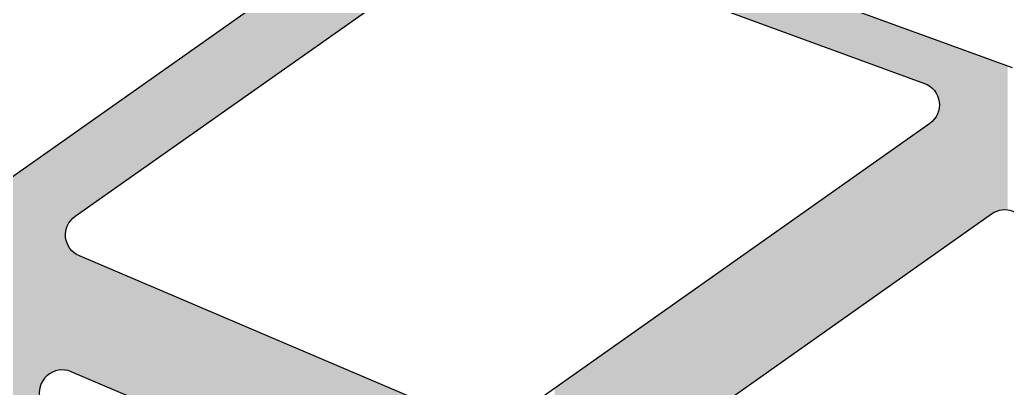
# Model space of a CAD drawing. Extents: x 181 to 485, y 440 to 775.
# Drawn here: x 266.4 to 352.9, y 619.3 to 651.6 of the extents above; entities that cross this region are included whole.
import ezdxf

# ---------------------------------------------------------------- set-up
doc = ezdxf.new("R2010")
doc.units = 0
doc.layers.add('LAYER_01', color=7, linetype='CONTINUOUS')

# ---------------------------------------------------------------- blocks, each defined once
blk = doc.blocks.new('*U1')
at = {"layer": 'LAYER_01', "linetype": 'CONTINUOUS'}
for points in [[(297.57, 652.897), (271.276, 641.733), (297.57, 660.253)], [(326.018, 653.178), (326.018, 657.313), (345.6, 646.007)], [(345.6, 646.007), (326.018, 657.313), (345.6, 650.192)], [(271.276, 634.378), (271.276, 641.733), (297.57, 652.897)], [(345.6, 646.007), (345.6, 650.192), (345.661, 645.983)], [(345.661, 645.983), (345.6, 650.192), (345.661, 650.17)], [(345.661, 645.983), (345.661, 650.17), (345.721, 645.958)], [(345.721, 645.958), (345.661, 650.17), (345.721, 650.148)], [(345.721, 645.958), (345.721, 650.148), (345.781, 645.93)], [(345.781, 645.93), (345.721, 650.148), (345.781, 650.126)], [(345.781, 645.93), (345.781, 650.126), (345.841, 645.9)], [(345.841, 645.9), (345.781, 650.126), (345.841, 650.105)], [(345.841, 645.9), (345.841, 650.105), (345.9, 645.868)], [(345.9, 645.868), (345.841, 650.105), (345.9, 650.083)], [(345.9, 645.868), (345.9, 650.083), (345.958, 645.834)], [(345.958, 645.834), (345.9, 650.083), (345.958, 650.062)], [(345.958, 645.834), (345.958, 650.062), (346.015, 645.797)], [(346.015, 645.797), (345.958, 650.062), (346.015, 650.041)], [(346.015, 645.797), (346.015, 650.041), (346.071, 645.759)], [(346.071, 645.759), (346.015, 650.041), (346.071, 650.021)], [(346.071, 645.759), (346.071, 650.021), (346.127, 645.718)], [(346.127, 645.718), (346.071, 650.021), (346.127, 650.001)], [(346.127, 645.718), (346.127, 650.001), (346.181, 645.675)], [(346.181, 645.675), (346.127, 650.001), (346.181, 649.981)], [(346.181, 645.675), (346.181, 649.981), (346.233, 645.631)], [(346.233, 645.631), (346.181, 649.981), (346.233, 649.962)], [(346.233, 645.631), (346.233, 649.962), (346.284, 645.584)], [(346.284, 645.584), (346.233, 649.962), (346.284, 649.943)], [(346.284, 645.584), (346.284, 649.943), (346.334, 645.535)], [(346.334, 645.535), (346.284, 649.943), (346.334, 649.925)], [(346.334, 645.535), (346.334, 649.925), (346.382, 645.485)], [(346.382, 645.485), (346.334, 649.925), (346.382, 649.908)], [(346.382, 645.485), (346.382, 649.908), (346.429, 645.433)], [(346.429, 645.433), (346.382, 649.908), (346.429, 649.891)], [(346.429, 645.433), (346.429, 649.891), (346.473, 645.38)], [(346.473, 645.38), (346.429, 649.891), (346.473, 649.875)], [(346.473, 645.38), (346.473, 649.875), (346.516, 645.324)], [(346.516, 645.324), (346.473, 649.875), (346.516, 649.859)], [(346.516, 645.324), (346.516, 649.859), (346.556, 645.268)], [(346.556, 645.268), (346.516, 649.859), (346.556, 649.844)], [(346.556, 645.268), (346.556, 649.844), (346.595, 645.21)], [(346.595, 645.21), (346.556, 649.844), (346.595, 649.83)], [(346.595, 645.21), (346.595, 649.83), (346.632, 645.151)], [(346.632, 645.151), (346.595, 649.83), (346.632, 649.817)], [(346.632, 645.151), (346.632, 649.817), (346.666, 645.091)], [(346.666, 645.091), (346.632, 649.817), (346.666, 649.805)], [(346.666, 645.091), (346.666, 649.805), (346.698, 645.03)], [(346.698, 645.03), (346.666, 649.805), (346.698, 649.793)], [(346.698, 645.03), (346.698, 649.793), (346.728, 644.968)], [(346.728, 644.968), (346.698, 649.793), (346.728, 649.782)], [(346.728, 644.968), (346.728, 649.782), (346.756, 644.905)], [(346.756, 644.905), (346.728, 649.782), (346.756, 649.772)], [(346.756, 644.905), (346.756, 649.772), (346.781, 644.842)], [(346.781, 644.842), (346.756, 649.772), (346.781, 649.763)], [(346.781, 644.842), (346.781, 649.763), (346.804, 644.778)], [(346.804, 644.778), (346.781, 649.763), (346.804, 649.754)], [(346.804, 644.778), (346.804, 649.754), (346.825, 644.714)], [(346.825, 644.714), (346.804, 649.754), (346.825, 649.747)], [(346.825, 644.714), (346.825, 649.747), (346.844, 644.649)], [(346.844, 644.649), (346.825, 649.747), (346.844, 649.74)], [(346.844, 644.649), (346.844, 649.74), (346.86, 644.585)], [(346.86, 644.585), (346.844, 649.74), (346.86, 649.734)], [(346.86, 644.585), (346.86, 649.734), (346.874, 644.52)], [(346.874, 644.52), (346.86, 649.734), (346.874, 649.729)], [(346.874, 644.52), (346.874, 649.729), (346.886, 644.456)], [(346.886, 644.456), (346.874, 649.729), (346.886, 649.725)], [(346.886, 644.456), (346.886, 649.725), (346.895, 644.391)], [(346.895, 644.391), (346.886, 649.725), (346.895, 649.721)], [(346.895, 644.391), (346.895, 649.721), (346.903, 644.327)], [(346.903, 644.327), (346.895, 649.721), (346.903, 649.718)], [(346.903, 644.327), (346.903, 649.718), (346.908, 644.261)], [(346.908, 644.261), (346.903, 649.718), (346.908, 649.716)], [(346.908, 644.261), (346.908, 649.716), (346.912, 644.195)], [(346.912, 644.195), (346.908, 649.716), (346.912, 649.715)], [(346.912, 644.195), (346.912, 649.715), (346.913, 644.129)], [(346.913, 644.129), (346.912, 649.715), (346.913, 649.715)], [(346.913, 631.338), (346.913, 649.715), (351.482, 634.562)], [(351.482, 634.562), (346.913, 649.715), (351.482, 648.053)], [(351.482, 634.562), (351.482, 648.053), (351.531, 634.596)], [(351.531, 634.596), (351.482, 648.053), (351.531, 648.035)], [(351.531, 634.596), (351.531, 648.035), (351.581, 634.628)], [(351.581, 634.628), (351.531, 648.035), (351.581, 648.017)], [(351.581, 634.628), (351.581, 648.017), (351.632, 634.659)], [(351.632, 634.659), (351.581, 648.017), (351.632, 647.999)], [(351.632, 634.659), (351.632, 647.999), (351.685, 634.688)], [(351.685, 634.688), (351.632, 647.999), (351.685, 647.979)], [(351.685, 634.688), (351.685, 647.979), (351.739, 634.716)], [(351.739, 634.716), (351.685, 647.979), (351.739, 647.96)], [(351.739, 634.716), (351.739, 647.96), (351.794, 634.743)], [(351.794, 634.743), (351.739, 647.96), (351.794, 647.94)], [(351.794, 634.743), (351.794, 647.94), (351.85, 634.768)], [(351.85, 634.768), (351.794, 647.94), (351.85, 647.919)], [(351.85, 634.768), (351.85, 647.919), (351.907, 634.791)], [(351.907, 634.791), (351.85, 647.919), (351.907, 647.899)], [(351.907, 634.791), (351.907, 647.899), (351.965, 634.813)], [(351.965, 634.813), (351.907, 647.899), (351.965, 647.878)], [(351.965, 634.813), (351.965, 647.878), (352.024, 634.833)], [(352.024, 634.833), (351.965, 647.878), (352.024, 647.856)], [(352.024, 634.833), (352.024, 647.856), (352.083, 634.851)], [(352.083, 634.851), (352.024, 647.856), (352.083, 647.835)], [(352.083, 634.851), (352.083, 647.835), (352.144, 634.867)], [(352.144, 634.867), (352.083, 647.835), (352.144, 647.813)], [(352.144, 634.867), (352.144, 647.813), (352.204, 634.881)], [(352.204, 634.881), (352.144, 647.813), (352.204, 647.79)], [(352.204, 634.881), (352.204, 647.79), (352.266, 634.894)], [(352.266, 634.894), (352.204, 647.79), (352.266, 647.768)], [(352.266, 634.894), (352.266, 647.768), (352.328, 634.904)], [(352.328, 634.904), (352.266, 647.768), (352.328, 647.746)], [(352.328, 634.904), (352.328, 647.746), (352.39, 634.913)], [(352.39, 634.913), (352.328, 647.746), (352.39, 647.723)], [(352.39, 634.913), (352.39, 647.723), (352.452, 634.92)], [(352.452, 634.92), (352.39, 647.723), (352.452, 647.7)], [(352.452, 634.92), (352.452, 647.7), (352.514, 634.925)], [(352.514, 634.925), (352.452, 647.7), (352.514, 647.678)], [(352.514, 634.925), (352.514, 647.678), (352.577, 634.927)], [(352.577, 634.927), (352.514, 647.678), (352.577, 647.655)], [(352.577, 634.927), (352.577, 647.655), (352.64, 634.928)], [(352.64, 634.928), (352.577, 647.655), (352.64, 647.632)], [(352.64, 634.928), (352.64, 647.632), (352.702, 634.927)], [(352.702, 634.927), (352.64, 647.632), (352.702, 647.61)], [(352.702, 634.927), (352.702, 647.61), (352.764, 634.924)], [(352.764, 634.924), (352.702, 647.61), (352.764, 647.587)], [(352.764, 634.924), (352.764, 647.587), (352.826, 634.919)], [(352.826, 634.919), (352.764, 647.587), (352.826, 647.564)], [(352.826, 634.919), (352.826, 647.564), (352.887, 634.912)], [(352.887, 634.912), (352.826, 647.564), (352.887, 647.542)], [(346.902, 631.331), (346.894, 643.859), (346.902, 643.927)], [(346.908, 631.335), (346.902, 643.927), (346.908, 643.994)], [(346.902, 631.331), (346.902, 643.927), (346.908, 631.335)], [(346.912, 631.337), (346.908, 643.994), (346.912, 644.062)], [(346.908, 631.335), (346.908, 643.994), (346.912, 631.337)], [(346.913, 631.338), (346.912, 644.062), (346.913, 644.129)], [(346.912, 631.337), (346.912, 644.062), (346.913, 631.338)], [(346.579, 631.102), (346.54, 642.965), (346.579, 643.022)], [(346.616, 631.129), (346.579, 643.022), (346.616, 643.081)], [(346.579, 631.102), (346.579, 643.022), (346.616, 631.129)], [(346.651, 631.154), (346.616, 643.081), (346.651, 643.14)], [(346.616, 631.129), (346.616, 643.081), (346.651, 631.154)], [(346.685, 631.177), (346.651, 643.14), (346.685, 643.202)], [(346.651, 631.154), (346.651, 643.14), (346.685, 631.177)], [(346.716, 631.199), (346.685, 643.202), (346.716, 643.264)], [(346.685, 631.177), (346.685, 643.202), (346.716, 631.199)], [(346.745, 631.22), (346.716, 643.264), (346.745, 643.327)], [(346.716, 631.199), (346.716, 643.264), (346.745, 631.22)], [(346.772, 631.239), (346.745, 643.327), (346.772, 643.392)], [(346.745, 631.22), (346.745, 643.327), (346.772, 631.239)], [(346.796, 631.256), (346.772, 643.392), (346.796, 643.457)], [(346.772, 631.239), (346.772, 643.392), (346.796, 631.256)], [(346.819, 631.272), (346.796, 643.457), (346.819, 643.523)], [(346.796, 631.256), (346.796, 643.457), (346.819, 631.272)], [(346.839, 631.286), (346.819, 643.523), (346.839, 643.589)], [(346.819, 631.272), (346.819, 643.523), (346.839, 631.286)], [(346.856, 631.298), (346.839, 643.589), (346.856, 643.656)], [(346.839, 631.286), (346.839, 643.589), (346.856, 631.298)], [(346.871, 631.309), (346.856, 643.656), (346.871, 643.724)], [(346.856, 631.298), (346.856, 643.656), (346.871, 631.309)], [(346.884, 631.318), (346.871, 643.724), (346.884, 643.791)], [(346.871, 631.309), (346.871, 643.724), (346.884, 631.318)], [(346.894, 631.325), (346.884, 643.791), (346.894, 643.859)], [(346.884, 631.318), (346.884, 643.791), (346.894, 631.325)], [(346.894, 631.325), (346.894, 643.859), (346.902, 631.331)], [(346.066, 630.74), (313.288, 619.364), (346.066, 642.494)], [(346.118, 630.777), (346.066, 642.494), (346.118, 642.533)], [(346.066, 630.74), (346.066, 642.494), (346.118, 630.777)], [(346.17, 630.814), (346.118, 642.533), (346.17, 642.573)], [(346.118, 630.777), (346.118, 642.533), (346.17, 630.814)], [(346.221, 630.85), (346.17, 642.573), (346.221, 642.616)], [(346.17, 630.814), (346.17, 642.573), (346.221, 630.85)], [(346.27, 630.885), (346.221, 642.616), (346.27, 642.66)], [(346.221, 630.85), (346.221, 642.616), (346.27, 630.885)], [(346.319, 630.919), (346.27, 642.66), (346.319, 642.706)], [(346.27, 630.885), (346.27, 642.66), (346.319, 630.919)], [(346.366, 630.952), (346.319, 642.706), (346.366, 642.754)], [(346.319, 630.919), (346.319, 642.706), (346.366, 630.952)], [(346.412, 630.984), (346.366, 642.754), (346.412, 642.805)], [(346.366, 630.952), (346.366, 642.754), (346.412, 630.984)], [(346.456, 631.016), (346.412, 642.805), (346.456, 642.856)], [(346.412, 630.984), (346.412, 642.805), (346.456, 631.016)], [(346.499, 631.046), (346.456, 642.856), (346.499, 642.91)], [(346.456, 631.016), (346.456, 642.856), (346.499, 631.046)], [(346.54, 631.075), (346.499, 642.91), (346.54, 642.965)], [(346.499, 631.046), (346.499, 642.91), (346.54, 631.075)], [(346.54, 631.075), (346.54, 642.965), (346.579, 631.102)], [(270.636, 633.63), (270.607, 641.262), (270.636, 641.282)], [(270.667, 633.69), (270.636, 641.282), (270.667, 641.304)], [(270.636, 633.63), (270.636, 641.282), (270.667, 633.69)], [(270.7, 633.749), (270.667, 641.304), (270.7, 641.327)], [(270.667, 633.69), (270.667, 641.304), (270.7, 633.749)], [(270.735, 633.807), (270.7, 641.327), (270.735, 641.352)], [(270.7, 633.749), (270.7, 641.327), (270.735, 633.807)], [(270.772, 633.864), (270.735, 641.352), (270.772, 641.378)], [(270.735, 633.807), (270.735, 641.352), (270.772, 633.864)], [(270.811, 633.919), (270.772, 641.378), (270.811, 641.406)], [(270.772, 633.864), (270.772, 641.378), (270.811, 633.919)], [(270.851, 633.973), (270.811, 641.406), (270.851, 641.434)], [(270.811, 633.919), (270.811, 641.406), (270.851, 633.973)], [(270.894, 634.025), (270.851, 641.434), (270.894, 641.464)], [(270.851, 633.973), (270.851, 641.434), (270.894, 634.025)], [(270.937, 634.075), (270.894, 641.464), (270.937, 641.494)], [(270.894, 634.025), (270.894, 641.464), (270.937, 634.075)], [(270.982, 634.124), (270.937, 641.494), (270.982, 641.526)], [(270.937, 634.075), (270.937, 641.494), (270.982, 634.124)], [(271.028, 634.171), (270.982, 641.526), (271.028, 641.559)], [(270.982, 634.124), (270.982, 641.526), (271.028, 634.171)], [(271.076, 634.216), (271.028, 641.559), (271.076, 641.592)], [(271.028, 634.171), (271.028, 641.559), (271.076, 634.216)], [(271.125, 634.259), (271.076, 641.592), (271.125, 641.626)], [(271.076, 634.216), (271.076, 641.592), (271.125, 634.259)], [(271.174, 634.301), (271.125, 641.626), (271.174, 641.661)], [(271.125, 634.259), (271.125, 641.626), (271.174, 634.301)], [(271.225, 634.34), (271.174, 641.661), (271.225, 641.697)], [(271.174, 634.301), (271.174, 641.661), (271.225, 634.34)], [(271.276, 634.378), (271.225, 641.697), (271.276, 641.733)], [(271.225, 634.34), (271.225, 641.697), (271.276, 634.378)], [(269.394, 620.79), (269.361, 640.384), (269.394, 640.408)], [(269.428, 620.803), (269.394, 640.408), (269.428, 640.431)], [(269.394, 620.79), (269.394, 640.408), (269.428, 620.803)], [(269.461, 620.816), (269.428, 640.431), (269.461, 640.455)], [(269.428, 620.803), (269.428, 640.431), (269.461, 620.816)], [(269.495, 620.827), (269.461, 640.455), (269.495, 640.479)], [(269.461, 620.816), (269.461, 640.455), (269.495, 620.827)], [(269.53, 620.839), (269.495, 640.479), (269.53, 640.503)], [(269.495, 620.827), (269.495, 640.479), (269.53, 620.839)], [(269.564, 620.849), (269.53, 640.503), (269.564, 640.527)], [(269.53, 620.839), (269.53, 640.503), (269.564, 620.849)], [(269.599, 620.86), (269.564, 640.527), (269.599, 640.552)], [(269.564, 620.849), (269.564, 640.527), (269.599, 620.86)], [(269.634, 620.869), (269.599, 640.552), (269.634, 640.577)], [(269.599, 620.86), (269.599, 640.552), (269.634, 620.869)], [(269.669, 620.878), (269.634, 640.577), (269.669, 640.601)], [(269.634, 620.869), (269.634, 640.577), (269.669, 620.878)], [(269.705, 620.886), (269.669, 640.601), (269.705, 640.626)], [(269.669, 620.878), (269.669, 640.601), (269.705, 620.886)], [(269.74, 620.894), (269.705, 640.626), (269.74, 640.651)], [(269.705, 620.886), (269.705, 640.626), (269.74, 620.894)], [(269.776, 620.901), (269.74, 640.651), (269.776, 640.677)], [(269.74, 620.894), (269.74, 640.651), (269.776, 620.901)], [(269.812, 620.907), (269.776, 640.677), (269.812, 640.702)], [(269.776, 620.901), (269.776, 640.677), (269.812, 620.907)], [(269.848, 620.912), (269.812, 640.702), (269.848, 640.727)], [(269.812, 620.907), (269.812, 640.702), (269.848, 620.912)], [(269.884, 620.917), (269.848, 640.727), (269.884, 640.752)], [(269.848, 620.912), (269.848, 640.727), (269.884, 620.917)], [(269.92, 620.922), (269.884, 640.752), (269.92, 640.778)], [(269.884, 620.917), (269.884, 640.752), (269.92, 620.922)], [(269.956, 620.925), (269.92, 640.778), (269.956, 640.803)], [(269.92, 620.922), (269.92, 640.778), (269.956, 620.925)], [(269.992, 620.928), (269.956, 640.803), (269.992, 640.829)], [(269.956, 620.925), (269.956, 640.803), (269.992, 620.928)], [(270.028, 620.931), (269.992, 640.829), (270.028, 640.854)], [(269.992, 620.928), (269.992, 640.829), (270.028, 620.931)], [(270.064, 620.932), (270.028, 640.854), (270.064, 640.88)], [(270.028, 620.931), (270.028, 640.854), (270.064, 620.932)], [(270.101, 620.933), (270.064, 640.88), (270.101, 640.905)], [(270.064, 620.932), (270.064, 640.88), (270.101, 620.933)], [(270.137, 620.934), (270.101, 640.905), (270.137, 640.931)], [(270.101, 620.933), (270.101, 640.905), (270.137, 620.934)], [(270.173, 620.933), (270.137, 640.931), (270.173, 640.956)], [(270.137, 620.934), (270.137, 640.931), (270.173, 620.933)], [(270.209, 620.932), (270.173, 640.956), (270.209, 640.981)], [(270.173, 620.933), (270.173, 640.956), (270.209, 620.932)], [(270.245, 620.931), (270.209, 640.981), (270.245, 641.007)], [(270.209, 620.932), (270.209, 640.981), (270.245, 620.931)], [(270.281, 620.929), (270.245, 641.007), (270.281, 641.032)], [(270.245, 620.931), (270.245, 641.007), (270.281, 620.929)], [(270.316, 620.926), (270.281, 641.032), (270.316, 641.057)], [(270.281, 620.929), (270.281, 641.032), (270.316, 620.926)], [(270.352, 620.922), (270.316, 641.057), (270.352, 641.082)], [(270.316, 620.926), (270.316, 641.057), (270.352, 620.922)], [(270.387, 620.918), (270.352, 641.082), (270.387, 641.107)], [(270.352, 620.922), (270.352, 641.082), (270.387, 620.918)], [(270.423, 620.913), (270.387, 641.107), (270.423, 641.132)], [(270.387, 620.918), (270.387, 641.107), (270.423, 620.913)], [(270.428, 620.913), (270.423, 641.132), (270.428, 641.136)], [(270.423, 620.913), (270.423, 641.132), (270.428, 620.913)], [(270.428, 632.723), (270.428, 641.136), (270.429, 632.788)], [(270.429, 632.788), (270.428, 641.136), (270.429, 641.136)], [(270.431, 632.854), (270.429, 641.136), (270.431, 641.138)], [(270.429, 632.788), (270.429, 641.136), (270.431, 632.854)], [(270.436, 632.92), (270.431, 641.138), (270.436, 641.141)], [(270.431, 632.854), (270.431, 641.138), (270.436, 632.92)], [(270.443, 632.986), (270.436, 641.141), (270.443, 641.146)], [(270.436, 632.92), (270.436, 641.141), (270.443, 632.986)], [(270.452, 633.052), (270.443, 641.146), (270.452, 641.153)], [(270.443, 632.986), (270.443, 641.146), (270.452, 633.052)], [(270.464, 633.117), (270.452, 641.153), (270.464, 641.161)], [(270.452, 633.052), (270.452, 641.153), (270.464, 633.117)], [(270.477, 633.183), (270.464, 641.161), (270.477, 641.171)], [(270.464, 633.117), (270.464, 641.161), (270.477, 633.183)], [(270.493, 633.249), (270.477, 641.171), (270.493, 641.182)], [(270.477, 633.183), (270.477, 641.171), (270.493, 633.249)], [(270.511, 633.314), (270.493, 641.182), (270.511, 641.195)], [(270.493, 633.249), (270.493, 641.182), (270.511, 633.314)], [(270.532, 633.379), (270.511, 641.195), (270.532, 641.209)], [(270.511, 633.314), (270.511, 641.195), (270.532, 633.379)], [(270.555, 633.443), (270.532, 641.209), (270.555, 641.225)], [(270.532, 633.379), (270.532, 641.209), (270.555, 633.443)], [(270.58, 633.506), (270.555, 641.225), (270.58, 641.243)], [(270.555, 633.443), (270.555, 641.225), (270.58, 633.506)], [(270.607, 633.568), (270.58, 641.243), (270.607, 641.262)], [(270.58, 633.506), (270.58, 641.243), (270.607, 633.568)], [(270.607, 633.568), (270.607, 641.262), (270.636, 633.63)], [(268.166, 619.263), (268.16, 639.539), (268.166, 639.542)], [(268.172, 619.299), (268.166, 639.542), (268.172, 639.547)], [(268.166, 619.263), (268.166, 639.542), (268.172, 619.299)], [(268.179, 619.334), (268.172, 639.547), (268.179, 639.552)], [(268.172, 619.299), (268.172, 639.547), (268.179, 619.334)], [(268.187, 619.37), (268.179, 639.552), (268.187, 639.557)], [(268.179, 619.334), (268.179, 639.552), (268.187, 619.37)], [(268.195, 619.405), (268.187, 639.557), (268.195, 639.563)], [(268.187, 619.37), (268.187, 639.557), (268.195, 619.405)], [(268.204, 619.44), (268.195, 639.563), (268.204, 639.569)], [(268.195, 619.405), (268.195, 639.563), (268.204, 619.44)], [(268.213, 619.476), (268.204, 639.569), (268.213, 639.576)], [(268.204, 619.44), (268.204, 639.569), (268.213, 619.476)], [(268.223, 619.51), (268.213, 639.576), (268.223, 639.583)], [(268.213, 619.476), (268.213, 639.576), (268.223, 619.51)], [(268.234, 619.545), (268.223, 639.583), (268.234, 639.591)], [(268.223, 619.51), (268.223, 639.583), (268.234, 619.545)], [(268.246, 619.58), (268.234, 639.591), (268.246, 639.599)], [(268.234, 619.545), (268.234, 639.591), (268.246, 619.58)], [(268.258, 619.614), (268.246, 639.599), (268.258, 639.607)], [(268.246, 619.58), (268.246, 639.599), (268.258, 619.614)], [(268.27, 619.648), (268.258, 639.607), (268.27, 639.616)], [(268.258, 619.614), (268.258, 639.607), (268.27, 619.648)], [(268.284, 619.682), (268.27, 639.616), (268.284, 639.625)], [(268.27, 619.648), (268.27, 639.616), (268.284, 619.682)], [(268.298, 619.715), (268.284, 639.625), (268.298, 639.635)], [(268.284, 619.682), (268.284, 639.625), (268.298, 619.715)], [(268.312, 619.748), (268.298, 639.635), (268.312, 639.645)], [(268.298, 619.715), (268.298, 639.635), (268.312, 619.748)], [(268.327, 619.781), (268.312, 639.645), (268.327, 639.656)], [(268.312, 619.748), (268.312, 639.645), (268.327, 619.781)], [(268.343, 619.814), (268.327, 639.656), (268.343, 639.667)], [(268.327, 619.781), (268.327, 639.656), (268.343, 619.814)], [(268.359, 619.846), (268.343, 639.667), (268.359, 639.678)], [(268.343, 619.814), (268.343, 639.667), (268.359, 619.846)], [(268.375, 619.878), (268.359, 639.678), (268.375, 639.69)], [(268.359, 619.846), (268.359, 639.678), (268.375, 619.878)], [(268.393, 619.909), (268.375, 639.69), (268.393, 639.702)], [(268.375, 619.878), (268.375, 639.69), (268.393, 619.909)], [(268.41, 619.94), (268.393, 639.702), (268.41, 639.715)], [(268.393, 619.909), (268.393, 639.702), (268.41, 619.94)], [(268.429, 619.971), (268.41, 639.715), (268.429, 639.728)], [(268.41, 619.94), (268.41, 639.715), (268.429, 619.971)], [(268.447, 620.001), (268.429, 639.728), (268.447, 639.741)], [(268.429, 619.971), (268.429, 639.728), (268.447, 620.001)], [(268.467, 620.031), (268.447, 639.741), (268.467, 639.754)], [(268.447, 620.001), (268.447, 639.741), (268.467, 620.031)], [(268.486, 620.061), (268.467, 639.754), (268.486, 639.768)], [(268.467, 620.031), (268.467, 639.754), (268.486, 620.061)], [(268.507, 620.09), (268.486, 639.768), (268.507, 639.783)], [(268.486, 620.061), (268.486, 639.768), (268.507, 620.09)], [(268.527, 620.118), (268.507, 639.783), (268.527, 639.797)], [(268.507, 620.09), (268.507, 639.783), (268.527, 620.118)], [(268.548, 620.147), (268.527, 639.797), (268.548, 639.812)], [(268.527, 620.118), (268.527, 639.797), (268.548, 620.147)], [(268.57, 620.174), (268.548, 639.812), (268.57, 639.827)], [(268.548, 620.147), (268.548, 639.812), (268.57, 620.174)], [(268.614, 620.228), (268.57, 639.827), (268.614, 639.858)], [(268.57, 620.174), (268.57, 639.827), (268.614, 620.228)], [(268.66, 620.28), (268.614, 639.858), (268.66, 639.89)], [(268.614, 620.228), (268.614, 639.858), (268.66, 620.28)], [(268.707, 620.33), (268.66, 639.89), (268.707, 639.923)], [(268.66, 620.28), (268.66, 639.89), (268.707, 620.33)], [(268.755, 620.378), (268.707, 639.923), (268.755, 639.957)], [(268.707, 620.33), (268.707, 639.923), (268.755, 620.378)], [(268.804, 620.424), (268.755, 639.957), (268.804, 639.992)], [(268.755, 620.378), (268.755, 639.957), (268.804, 620.424)], [(268.855, 620.468), (268.804, 639.992), (268.855, 640.028)], [(268.804, 620.424), (268.804, 639.992), (268.855, 620.468)], [(268.908, 620.51), (268.855, 640.028), (268.908, 640.065)], [(268.855, 620.468), (268.855, 640.028), (268.908, 620.51)], [(268.963, 620.552), (268.908, 640.065), (268.963, 640.104)], [(268.908, 620.51), (268.908, 640.065), (268.963, 620.552)], [(269.02, 620.591), (268.963, 640.104), (269.02, 640.144)], [(268.963, 620.552), (268.963, 640.104), (269.02, 620.591)], [(269.078, 620.629), (269.02, 640.144), (269.078, 640.185)], [(269.02, 620.591), (269.02, 640.144), (269.078, 620.629)], [(269.108, 620.648), (269.078, 640.185), (269.108, 640.206)], [(269.078, 620.629), (269.078, 640.185), (269.108, 620.648)], [(269.138, 620.666), (269.108, 640.206), (269.138, 640.227)], [(269.108, 620.648), (269.108, 640.206), (269.138, 620.666)], [(269.169, 620.683), (269.138, 640.227), (269.169, 640.249)], [(269.138, 620.666), (269.138, 640.227), (269.169, 620.683)], [(269.2, 620.7), (269.169, 640.249), (269.2, 640.271)], [(269.169, 620.683), (269.169, 640.249), (269.2, 620.7)], [(269.231, 620.716), (269.2, 640.271), (269.231, 640.293)], [(269.2, 620.7), (269.2, 640.271), (269.231, 620.716)], [(269.263, 620.732), (269.231, 640.293), (269.263, 640.315)], [(269.231, 620.716), (269.231, 640.293), (269.263, 620.732)], [(269.295, 620.747), (269.263, 640.315), (269.295, 640.338)], [(269.263, 620.732), (269.263, 640.315), (269.295, 620.747)], [(269.328, 620.762), (269.295, 640.338), (269.328, 640.361)], [(269.295, 620.747), (269.295, 640.338), (269.328, 620.762)], [(269.361, 620.776), (269.328, 640.361), (269.361, 640.384)], [(269.328, 620.762), (269.328, 640.361), (269.361, 620.776)], [(269.361, 620.776), (269.361, 640.384), (269.394, 620.79)], [(268.139, 589.354), (262.736, 635.718), (268.139, 639.523)], [(268.139, 618.976), (268.139, 639.523), (268.139, 639.524)], [(268.139, 618.976), (268.139, 639.524), (268.14, 619.012)], [(268.14, 619.012), (268.139, 639.524), (268.14, 639.524)], [(268.139, 618.94), (268.139, 639.523), (268.139, 618.976)], [(268.142, 619.048), (268.14, 639.524), (268.142, 639.526)], [(268.14, 619.012), (268.14, 639.524), (268.142, 619.048)], [(268.144, 619.084), (268.142, 639.526), (268.144, 639.527)], [(268.142, 619.048), (268.142, 639.526), (268.144, 619.084)], [(268.147, 619.12), (268.144, 639.527), (268.147, 639.529)], [(268.144, 619.084), (268.144, 639.527), (268.147, 619.12)], [(268.151, 619.155), (268.147, 639.529), (268.151, 639.532)], [(268.147, 619.12), (268.147, 639.529), (268.151, 619.155)], [(268.155, 619.191), (268.151, 639.532), (268.155, 639.535)], [(268.151, 619.155), (268.151, 639.532), (268.155, 619.191)], [(268.16, 619.227), (268.155, 639.535), (268.16, 639.539)], [(268.155, 619.191), (268.155, 639.535), (268.16, 619.227)], [(268.16, 619.227), (268.16, 639.539), (268.166, 619.263)], [(262.736, 607.342), (262.736, 635.718), (268.139, 589.354)], [(270.428, 620.913), (270.428, 632.723), (270.43, 620.912)], [(270.43, 620.912), (270.428, 632.723), (270.43, 632.659)], [(270.43, 620.912), (270.43, 632.659), (270.434, 620.912)], [(270.434, 620.912), (270.43, 632.659), (270.434, 632.595)], [(270.434, 620.912), (270.434, 632.595), (270.439, 620.911)], [(270.439, 620.911), (270.434, 632.595), (270.439, 632.531)], [(270.439, 620.911), (270.439, 632.531), (270.447, 620.91)], [(270.447, 620.91), (270.439, 632.531), (270.447, 632.468)], [(270.447, 620.91), (270.447, 632.468), (270.457, 620.908)], [(270.457, 620.908), (270.447, 632.468), (270.457, 632.405)], [(270.457, 620.908), (270.457, 632.405), (270.458, 620.908)], [(270.458, 620.908), (270.457, 632.405), (270.458, 632.4)], [(270.458, 620.908), (270.458, 632.4), (270.469, 620.906)], [(270.469, 620.906), (270.458, 632.4), (270.469, 632.341)], [(270.469, 620.906), (270.469, 632.341), (270.483, 620.904)], [(270.483, 620.904), (270.469, 632.341), (270.483, 632.278)], [(270.483, 620.904), (270.483, 632.278), (270.492, 620.902)], [(270.492, 620.902), (270.483, 632.278), (270.492, 632.24)], [(270.492, 620.902), (270.492, 632.24), (270.499, 620.901)], [(270.499, 620.901), (270.492, 632.24), (270.499, 632.214)], [(270.499, 620.901), (270.499, 632.214), (270.518, 620.897)], [(270.518, 620.897), (270.499, 632.214), (270.518, 632.151)], [(270.518, 620.897), (270.518, 632.151), (270.527, 620.896)], [(270.527, 620.896), (270.518, 632.151), (270.527, 632.122)], [(270.527, 620.896), (270.527, 632.122), (270.538, 620.893)], [(270.538, 620.893), (270.527, 632.122), (270.538, 632.088)], [(270.538, 620.893), (270.538, 632.088), (270.561, 620.889)], [(270.561, 620.889), (270.538, 632.088), (270.561, 632.025)], [(270.561, 620.889), (270.561, 632.025), (270.562, 620.888)], [(270.562, 620.888), (270.561, 632.025), (270.562, 632.024)], [(270.562, 620.888), (270.562, 632.024), (270.586, 620.883)], [(270.586, 620.883), (270.562, 632.024), (270.586, 631.963)], [(270.586, 620.883), (270.586, 631.963), (270.596, 620.881)], [(270.596, 620.881), (270.586, 631.963), (270.596, 631.942)], [(270.596, 620.881), (270.596, 631.942), (270.613, 620.876)], [(270.613, 620.876), (270.596, 631.942), (270.613, 631.902)], [(270.613, 620.876), (270.613, 631.902), (270.643, 620.869)], [(270.643, 620.869), (270.613, 631.902), (270.643, 631.841)], [(270.643, 620.869), (270.643, 631.841), (270.663, 620.864)], [(270.663, 620.864), (270.643, 631.841), (270.663, 631.802)], [(270.663, 620.864), (270.663, 631.802), (270.674, 620.86)], [(270.674, 620.86), (270.663, 631.802), (270.674, 631.781)], [(270.674, 620.86), (270.674, 631.781), (270.708, 620.851)], [(270.708, 620.851), (270.674, 631.781), (270.708, 631.722)], [(270.708, 620.851), (270.708, 631.722), (270.73, 620.844)], [(270.73, 620.844), (270.708, 631.722), (270.73, 631.687)], [(270.73, 620.844), (270.73, 631.687), (270.744, 620.84)], [(270.744, 620.84), (270.73, 631.687), (270.744, 631.664)], [(270.744, 620.84), (270.744, 631.664), (270.781, 620.827)], [(270.781, 620.827), (270.744, 631.664), (270.781, 631.608)], [(270.781, 620.827), (270.781, 631.608), (270.795, 620.823)], [(270.795, 620.823), (270.781, 631.608), (270.795, 631.589)], [(270.795, 620.823), (270.795, 631.589), (270.821, 620.813)], [(270.821, 620.813), (270.795, 631.589), (270.821, 631.552)], [(270.821, 620.813), (270.821, 631.552), (270.859, 620.8)], [(270.859, 620.8), (270.821, 631.552), (270.859, 631.503)], [(270.859, 620.8), (270.859, 631.503), (270.862, 620.798)], [(270.862, 620.798), (270.859, 631.503), (270.862, 631.498)], [(270.862, 620.798), (270.862, 631.498), (270.905, 620.781)], [(270.905, 620.781), (270.862, 631.498), (270.905, 631.446)], [(270.905, 620.781), (270.905, 631.446), (270.921, 620.774)], [(270.921, 620.774), (270.905, 631.446), (270.921, 631.428)], [(270.921, 620.774), (270.921, 631.428), (270.95, 620.762)], [(270.95, 620.762), (270.921, 631.428), (270.95, 631.395)], [(270.95, 620.762), (270.95, 631.395), (270.997, 620.742)], [(270.997, 620.742), (270.95, 631.395), (270.997, 631.346)], [(270.997, 620.742), (270.997, 631.346), (271.045, 620.722)], [(271.045, 620.722), (270.997, 631.346), (271.045, 631.298)], [(271.045, 620.722), (271.045, 631.298), (271.094, 620.701)], [(271.094, 620.701), (271.045, 631.298), (271.094, 631.252)], [(271.094, 620.701), (271.094, 631.252), (271.145, 620.679)], [(271.145, 620.679), (271.094, 631.252), (271.145, 631.208)], [(271.145, 620.679), (271.145, 631.208), (271.197, 620.657)], [(271.197, 620.657), (271.145, 631.208), (271.197, 631.166)], [(271.197, 620.657), (271.197, 631.166), (271.25, 620.634)], [(271.25, 620.634), (271.197, 631.166), (271.25, 631.126)], [(271.25, 620.634), (271.25, 631.126), (271.305, 620.611)], [(271.305, 620.611), (271.25, 631.126), (271.305, 631.088)], [(271.305, 620.611), (271.305, 631.088), (271.36, 620.588)], [(271.36, 620.588), (271.305, 631.088), (271.36, 631.052)], [(271.36, 620.588), (271.36, 631.052), (271.416, 620.564)], [(271.416, 620.564), (271.36, 631.052), (271.416, 631.018)], [(271.416, 620.564), (271.416, 631.018), (271.472, 620.54)], [(271.472, 620.54), (271.416, 631.018), (271.472, 630.986)], [(271.472, 620.54), (271.472, 630.986), (271.53, 620.515)], [(271.53, 620.515), (271.472, 630.986), (271.53, 630.956)], [(271.53, 620.515), (271.53, 630.956), (271.587, 620.491)], [(271.587, 620.491), (271.53, 630.956), (271.587, 630.928)], [(271.587, 620.491), (271.587, 630.928), (271.646, 620.466)], [(271.646, 620.466), (271.587, 630.928), (271.646, 630.902)], [(271.646, 620.466), (271.646, 630.902), (301.093, 607.946)], [(301.093, 607.946), (271.646, 630.902), (301.093, 618.381)], [(313.288, 607.61), (313.288, 619.364), (346.066, 630.74)], [(313.259, 607.589), (313.23, 619.323), (313.259, 619.344)], [(313.288, 607.61), (313.259, 619.344), (313.288, 619.364)], [(313.259, 607.589), (313.259, 619.344), (313.288, 607.61)]]:
    blk.add_solid(points, dxfattribs=at)

msp = doc.modelspace()

# ---------------------------------------------------------------- linework, layer by layer
at = {"layer": 'LAYER_01'}
for p, q in [((262.736, 635.718), (297.57, 660.253)), ((308.548, 659.576), (345.6, 646.007)), ((271.276, 634.378), (306.708, 659.333)), ((326.018, 657.313), (353.28, 647.399)), ((346.066, 642.494), (308.744, 616.158)), ((351.482, 634.562), (313.288, 607.61)), ((306.808, 615.952), (271.646, 630.902)), ((301.093, 607.946), (270.921, 620.774))]:
    msp.add_line(p, q, dxfattribs=at)
at = {"layer": 'LAYER_01', "extrusion": (0, 0, -1)}
for centre, start, end in [((-344.913, 644.129), 110.11355, 234.7908), ((-272.428, 632.742), 293.03391, 54.84224)]:
    msp.add_arc(centre, 2, start, end, dxfattribs=at)
at = {"layer": 'LAYER_01'}
for centre, start, end in [((352.635, 632.928), 12.55595, 125.2092), ((270.139, 618.934), 66.96609, 196.7183)]:
    msp.add_arc(centre, 2, start, end, dxfattribs=at)

# ---------------------------------------------------------------- block references
msp.add_blockref('*U1', (0, 0), dxfattribs=at)

doc.saveas('drawing.dxf')
